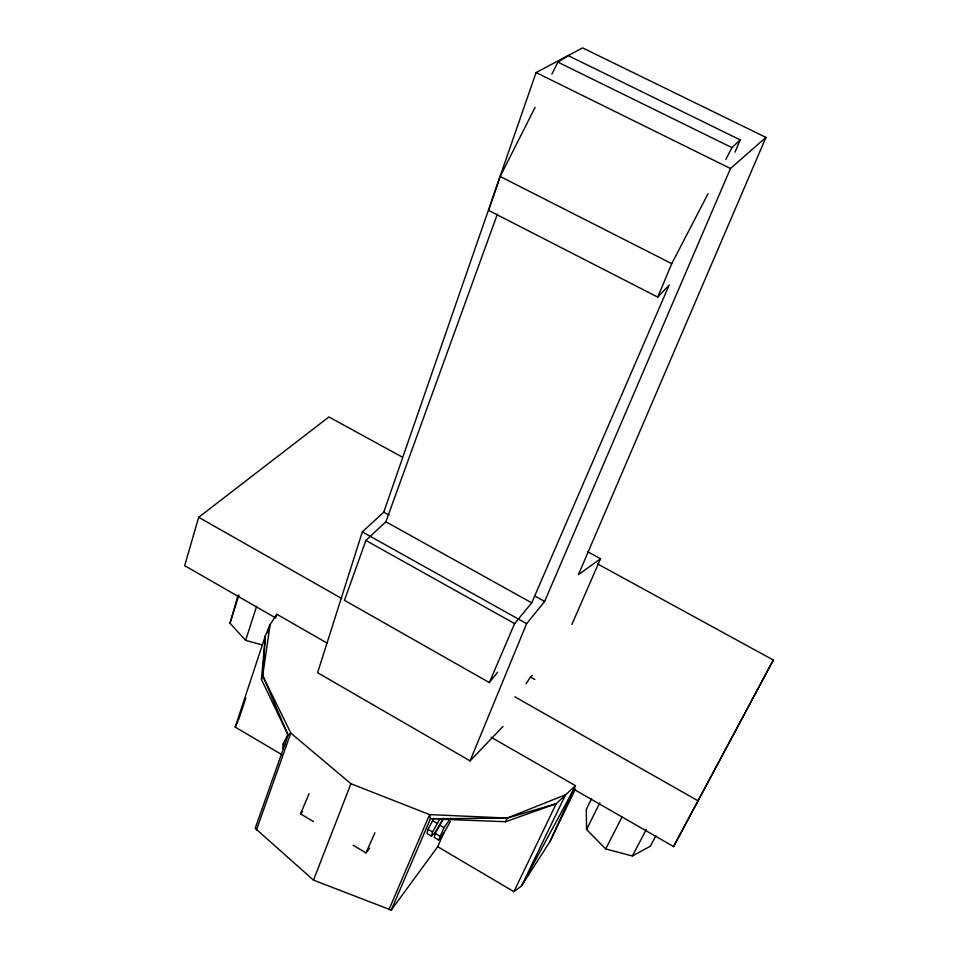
<?xml version="1.0" encoding="UTF-8"?>
<svg xmlns="http://www.w3.org/2000/svg" width="958" height="958" viewBox="0 0 958 958"><rect width="100%" height="100%" fill="white"/><g stroke="black" fill="none" stroke-linecap="round" stroke-linejoin="round"><path stroke-width="1.44" d="M443.698 833.005L437.71 846.692L391.247 910.1L313.494 880.139L255.199 828.299L288.142 735.205L261.438 679.39L262.696 675.63L265.366 635.777L270.108 624.592L276.886 614.27L327.516 643.333M282.766 748.485L283.161 743.971L287.412 735.349M261.438 679.39L265.366 635.777L235.201 727.098L282.323 754.928M262.696 675.63L290.813 733.074L288.142 735.205L262.696 675.63L270.108 624.592L267.306 633.082M433.938 818.324L428.01 829.305L426.921 833.496L431.471 836.19L434.333 833.46L439.447 825.485M431.471 836.19L432.585 831.999L439.997 818.719M262.36 644.938L245.619 640.363L230.016 623.251L238.003 595.445M443.219 818.132L435.303 833.424L434.225 837.448L438.608 840.034L441.315 837.376L450.464 821.449M438.608 840.034L444.009 827.664L450.727 818.24M402.324 457.11L328.917 416.958L198.677 517.296L184.678 565.663L275.664 617.946L276.886 614.27M230.016 623.251L238.913 594.954M587.458 551.604L600.546 558.754L578.393 574.704L765.945 137.401L582.632 47.9L536.085 72.533L383.763 512.171L362.316 531.906L317.589 672.708L470.079 760.88L502.974 726.487M245.619 640.363L256.6 606.378M238.77 719.338L245.787 698.119M535.091 107.344L500.172 176.488L488.64 210.425L657.763 297.112L669.163 285.065L531.726 602.845L514.626 623.61L489.322 682.575L344.485 600.331L365.884 540.432L385.87 521.787L497.406 214.029M256.445 829.963L290.813 733.074L350.927 783.728L429.615 814.599L507.273 818.072L556.203 803.714L575.459 785.668L491.083 737.229M313.494 880.139L350.927 783.728M470.079 760.88L526.625 623.658L544.647 601.42L730.487 168.512L765.945 137.401M657.763 297.112L671.762 263.654L708.022 193.779M313.398 821.545L300.572 813.905L309.063 793.655M734.978 152.142L740.187 139.88L568.202 55.612L557.927 62.138L551.892 74.101M388.948 909.645L429.615 814.599L430.405 818.827L391.247 910.1M571.866 624.52L600.546 558.754M353.155 845.255L365.98 852.907L374.949 832.741M437.71 846.692L513.907 891.682L521.511 885.958L549.988 841.507L575.459 785.668M235.201 727.098L238.183 720.632M507.273 818.072L430.405 818.827L505.584 821.713L507.273 818.072L565.591 794.721L521.511 885.958L573.746 789.212L673.57 846.573L773.322 660.038L597.66 563.951M513.907 891.682L556.203 803.714L505.584 821.713M549.988 841.507L575.471 789.069M591.529 798.78L586.284 809.366L586.547 829.46L605.684 848.968L632.364 855.961L650.326 846.249L655.907 835.759M586.547 829.46L599.84 802.84M605.684 848.968L622.041 817.042M725.805 159.507L731.96 147.64L740.187 139.88M632.364 855.961L646.279 829.508M673.57 846.573L773.322 660.038M443.841 818.455L439.59 825.066L444.009 827.664M526.026 683.856L530.457 676.983L532.361 675.474M365.98 852.907L369.632 848.213M489.322 682.575L497.633 672.193M300.572 813.905L302.512 811.642M557.927 62.138L731.96 147.64M536.085 72.533L730.487 168.512M500.172 176.488L671.762 263.654M383.763 512.171L388.996 515.081M535.498 596.343L544.647 601.42M385.87 521.787L531.726 602.845M362.316 531.906L526.625 623.658M365.884 540.432L514.626 623.61M530.457 676.983L534.827 679.462M198.677 517.296L341.802 598.546M514.841 696.801L698.298 800.948M446.751 818.635L448.955 819.928M432.465 820.611L437.052 823.305M435.303 833.424L439.71 836.023M283.161 743.971L285.376 745.276M428.01 829.305L432.585 831.999"/></g></svg>
